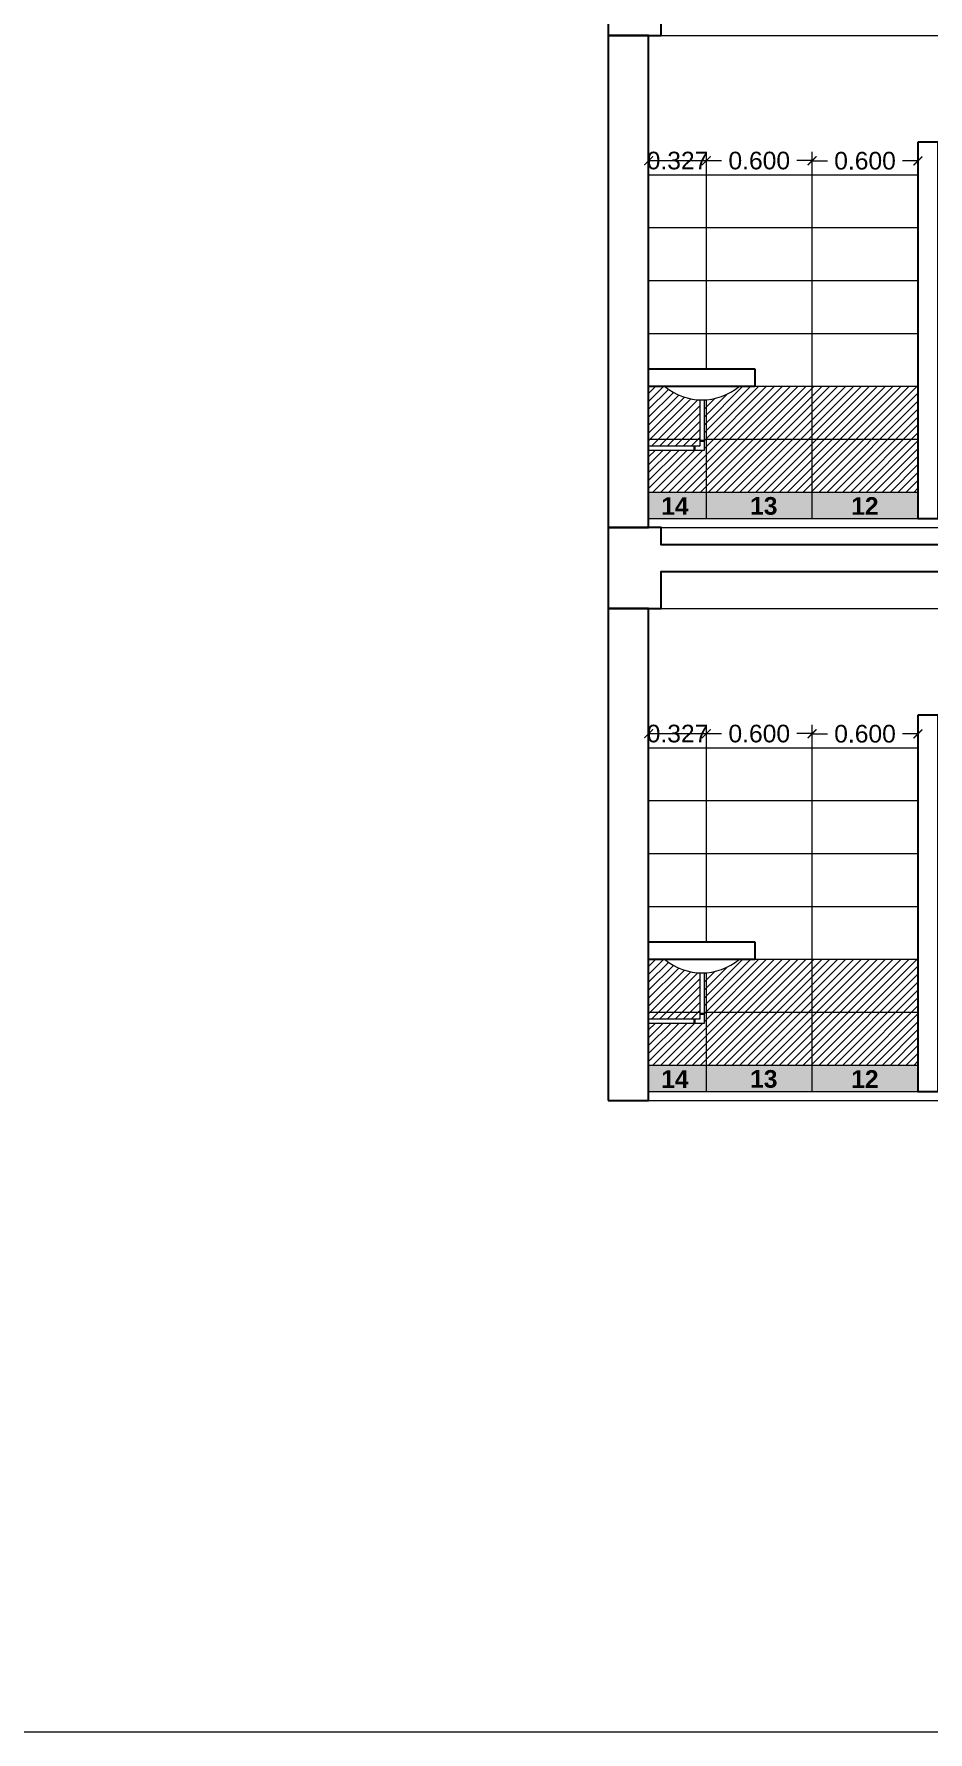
# Model space of a CAD drawing. Header units: millimetres. Extents: x 2733 to 5909, y 1038 to 2089.
# Drawn here: x 2787.94 to 2793.02, y 1038.23 to 1047.86 of the extents above; entities that cross this region are included whole.
import ezdxf

# ---------------------------------------------------------------- set-up
doc = ezdxf.new("R2010")
doc.units = ezdxf.units.MM
doc.header["$PDMODE"] = 35
doc.layers.get('0').update_dxf_attribs({"lineweight": 20})
doc.layers.get('Defpoints').update_dxf_attribs({"lineweight": 15})
for name, color, linetype, lineweight in [('beam', 43, 'Continuous', 20), ('DIM', 6, 'Continuous', 18), ('FLOOR FINISH', 10, 'Continuous', 15), ('FUR', 32, 'Continuous', 15), ('Hatch', 43, 'Continuous', 13), ('rcc', 5, 'Continuous', 30), ('slab', 150, 'Continuous', 30), ('TILE HATCH-2', 123, 'Continuous', 9), ('Tiles', 91, 'Continuous', 9), ('Tiles-Text', 230, 'Continuous', 18), ('Wall', 7, 'Continuous', 30)]:
    doc.layers.add(name, color=color, linetype=linetype, lineweight=lineweight)
doc.styles.add('dim-stylus bt', font='arial.ttf')
doc.styles.add('Tabrej', font='arial.ttf')
doc.dimstyles.new('DIMEN', dxfattribs={"dimtxt": 0.3, "dimasz": 0.25, "dimexe": 0.18, "dimexo": 0.0625, "dimgap": 0.09, "dimtad": 0, "dimdec": 3, "dimzin": 0, "dimdsep": 46, "dimtxsty": 'Tabrej', "dimcen": 0, "dimclrd": 256, "dimclre": 256, "dimclrt": 7, "dimadec": 0, "dimazin": 0, "dimtfac": 1, "dimtdec": 3, "dimtofl": 0, "dimtmove": 0, "dimatfit": 1, "dimfxl": 0, "dimtolj": 1, "dimtzin": 0, "dimlwd": -1, "dimlwe": -1, "dimarcsym": 0})

# ---------------------------------------------------------------- blocks, each defined once
blk = doc.blocks.new('_ArchTick')
at = {"color": 0, "const_width": 0.15}
blk.add_lwpolyline([(-0.5, -0.5), (0.5, 0.5)], dxfattribs=at)
blk = doc.blocks.new('*D790')
at = {"layer": 'Defpoints', "color": 0, "lineweight": 15, "transparency": 16777216}
for p in [(2792.9594, 1047.1414), (2792.3594, 1047.0675), (2792.9594, 1047.0625)]:
    blk.add_point(p, dxfattribs=at)
at = {"layer": 'DIM', "transparency": 16777216}
for p, q in [((2792.3594, 1047.069), (2792.3594, 1047.1914)), ((2792.3594, 1047.1414), (2792.4458, 1047.1414)), ((2792.9594, 1047.1414), (2792.8729, 1047.1414)), ((2792.9594, 1047.064), (2792.9594, 1047.1914))]:
    blk.add_line(p, q, dxfattribs=at)
at = {"layer": 'DIM', "transparency": 16777216, "xscale": 0.05, "yscale": 0.05, "zscale": 0.05, "rotation": 180}
blk.add_blockref('_ArchTick', (2792.3594, 1047.1414), dxfattribs=at)
at = {"layer": 'DIM', "transparency": 16777216, "xscale": 0.05, "yscale": 0.05, "zscale": 0.05}
blk.add_blockref('_ArchTick', (2792.9594, 1047.1414), dxfattribs=at)
at = {"layer": 'DIM', "color": 7, "transparency": 16777216, "insert": (2792.6594, 1047.1414), "char_height": 0.1, "attachment_point": 5, "style": 'Tabrej'}
blk.add_mtext('\\A1;0.600', dxfattribs=at)
blk = doc.blocks.new('*D794')
at = {"layer": 'Defpoints', "color": 0, "lineweight": 15, "transparency": 16777216}
for p in [(2791.7594, 1047.1424), (2791.432, 1047.0685), (2791.7594, 1047.0635)]:
    blk.add_point(p, dxfattribs=at)
at = {"layer": 'DIM', "transparency": 16777216}
for p, q in [((2791.432, 1047.07), (2791.432, 1047.1924)), ((2791.432, 1047.1424), (2791.7594, 1047.1424)), ((2791.7594, 1047.065), (2791.7594, 1047.1924))]:
    blk.add_line(p, q, dxfattribs=at)
at = {"layer": 'DIM', "transparency": 16777216, "xscale": 0.05, "yscale": 0.05, "zscale": 0.05, "rotation": 180}
blk.add_blockref('_ArchTick', (2791.432, 1047.1424), dxfattribs=at)
at = {"layer": 'DIM', "transparency": 16777216, "xscale": 0.05, "yscale": 0.05, "zscale": 0.05}
blk.add_blockref('_ArchTick', (2791.7594, 1047.1424), dxfattribs=at)
at = {"layer": 'DIM', "color": 7, "transparency": 16777216, "insert": (2791.5957, 1047.1424), "char_height": 0.1, "attachment_point": 5, "style": 'Tabrej'}
blk.add_mtext('\\A1;0.327', dxfattribs=at)
blk = doc.blocks.new('*D795')
at = {"layer": 'Defpoints', "color": 0, "lineweight": 15, "transparency": 16777216}
for p in [(2792.3594, 1047.1424), (2791.7594, 1047.0685), (2792.3594, 1047.0635)]:
    blk.add_point(p, dxfattribs=at)
at = {"layer": 'DIM', "transparency": 16777216}
for p, q in [((2791.7594, 1047.07), (2791.7594, 1047.1924)), ((2791.7594, 1047.1424), (2791.8458, 1047.1424)), ((2792.3594, 1047.1424), (2792.2729, 1047.1424)), ((2792.3594, 1047.065), (2792.3594, 1047.1924))]:
    blk.add_line(p, q, dxfattribs=at)
at = {"layer": 'DIM', "transparency": 16777216, "xscale": 0.05, "yscale": 0.05, "zscale": 0.05, "rotation": 180}
blk.add_blockref('_ArchTick', (2791.7594, 1047.1424), dxfattribs=at)
at = {"layer": 'DIM', "transparency": 16777216, "xscale": 0.05, "yscale": 0.05, "zscale": 0.05}
blk.add_blockref('_ArchTick', (2792.3594, 1047.1424), dxfattribs=at)
at = {"layer": 'DIM', "color": 7, "transparency": 16777216, "insert": (2792.0594, 1047.1424), "char_height": 0.1, "attachment_point": 5, "style": 'Tabrej'}
blk.add_mtext('\\A1;0.600', dxfattribs=at)
blk = doc.blocks.new('*D799')
at = {"layer": 'Defpoints', "color": 0, "lineweight": 15, "transparency": 16777216}
for p in [(2792.9594, 1043.8914), (2792.3594, 1043.8175), (2792.9594, 1043.8125)]:
    blk.add_point(p, dxfattribs=at)
at = {"layer": 'DIM', "transparency": 16777216}
for p, q in [((2792.3594, 1043.819), (2792.3594, 1043.9414)), ((2792.9594, 1043.814), (2792.9594, 1043.9414)), ((2792.3594, 1043.8914), (2792.4458, 1043.8914)), ((2792.9594, 1043.8914), (2792.8729, 1043.8914))]:
    blk.add_line(p, q, dxfattribs=at)
at = {"layer": 'DIM', "transparency": 16777216, "xscale": 0.05, "yscale": 0.05, "zscale": 0.05, "rotation": 180}
blk.add_blockref('_ArchTick', (2792.3594, 1043.8914), dxfattribs=at)
at = {"layer": 'DIM', "transparency": 16777216, "xscale": 0.05, "yscale": 0.05, "zscale": 0.05}
blk.add_blockref('_ArchTick', (2792.9594, 1043.8914), dxfattribs=at)
at = {"layer": 'DIM', "color": 7, "transparency": 16777216, "insert": (2792.6594, 1043.8914), "char_height": 0.1, "attachment_point": 5, "style": 'Tabrej'}
blk.add_mtext('\\A1;0.600', dxfattribs=at)
blk = doc.blocks.new('*D803')
at = {"layer": 'Defpoints', "color": 0, "lineweight": 15, "transparency": 16777216}
for p in [(2791.7594, 1043.8924), (2791.432, 1043.8185), (2791.7594, 1043.8135)]:
    blk.add_point(p, dxfattribs=at)
at = {"layer": 'DIM', "transparency": 16777216}
for p, q in [((2791.432, 1043.82), (2791.432, 1043.9424)), ((2791.7594, 1043.815), (2791.7594, 1043.9424)), ((2791.432, 1043.8924), (2791.7594, 1043.8924))]:
    blk.add_line(p, q, dxfattribs=at)
at = {"layer": 'DIM', "transparency": 16777216, "xscale": 0.05, "yscale": 0.05, "zscale": 0.05, "rotation": 180}
blk.add_blockref('_ArchTick', (2791.432, 1043.8924), dxfattribs=at)
at = {"layer": 'DIM', "transparency": 16777216, "xscale": 0.05, "yscale": 0.05, "zscale": 0.05}
blk.add_blockref('_ArchTick', (2791.7594, 1043.8924), dxfattribs=at)
at = {"layer": 'DIM', "color": 7, "transparency": 16777216, "insert": (2791.5957, 1043.8924), "char_height": 0.1, "attachment_point": 5, "style": 'Tabrej'}
blk.add_mtext('\\A1;0.327', dxfattribs=at)
blk = doc.blocks.new('*D804')
at = {"layer": 'Defpoints', "color": 0, "lineweight": 15, "transparency": 16777216}
for p in [(2792.3594, 1043.8924), (2791.7594, 1043.8185), (2792.3594, 1043.8135)]:
    blk.add_point(p, dxfattribs=at)
at = {"layer": 'DIM', "transparency": 16777216}
for p, q in [((2791.7594, 1043.82), (2791.7594, 1043.9424)), ((2792.3594, 1043.815), (2792.3594, 1043.9424)), ((2791.7594, 1043.8924), (2791.8458, 1043.8924)), ((2792.3594, 1043.8924), (2792.2729, 1043.8924))]:
    blk.add_line(p, q, dxfattribs=at)
at = {"layer": 'DIM', "transparency": 16777216, "xscale": 0.05, "yscale": 0.05, "zscale": 0.05, "rotation": 180}
blk.add_blockref('_ArchTick', (2791.7594, 1043.8924), dxfattribs=at)
at = {"layer": 'DIM', "transparency": 16777216, "xscale": 0.05, "yscale": 0.05, "zscale": 0.05}
blk.add_blockref('_ArchTick', (2792.3594, 1043.8924), dxfattribs=at)
at = {"layer": 'DIM', "color": 7, "transparency": 16777216, "insert": (2792.0594, 1043.8924), "char_height": 0.1, "attachment_point": 5, "style": 'Tabrej'}
blk.add_mtext('\\A1;0.600', dxfattribs=at)

msp = doc.modelspace()

# ---------------------------------------------------------------- hatches: boundary and pattern name
at = {"layer": 'Hatch', "lineweight": 15}
h = msp.add_hatch(dxfattribs=at)
h.set_pattern_fill('ANSI36', color=256, scale=0.01, angle=45, style=0)
h.set_pattern_definition([(90, (0, 3.25), (-0.03175, 0.0555625), [0.079375, -0.015875, 0, -0.015875])])
h.paths.add_polyline_path([(2795.827, 1045.2625), (2795.709, 1045.2625), (2795.709, 1045.1125), (2795.827, 1045.1125)])
h.paths.add_polyline_path([(2796.427, 1045.2625), (2795.827, 1045.2625), (2795.827, 1045.1125), (2796.427, 1045.1125)])
h.paths.add_polyline_path([(2797.027, 1045.2625), (2796.427, 1045.2625), (2796.427, 1045.1125), (2797.027, 1045.1125)])
h.paths.add_polyline_path([(2797.627, 1045.2625), (2797.027, 1045.2625), (2797.027, 1045.1125), (2797.627, 1045.1125)])
h.paths.add_polyline_path([(2798.227, 1045.2625), (2797.627, 1045.2625), (2797.627, 1045.1125), (2798.227, 1045.1125)])
h.paths.add_polyline_path([(2798.827, 1045.2625), (2798.227, 1045.2625), (2798.227, 1045.1125), (2798.827, 1045.1125)])
h.paths.add_polyline_path([(2799.427, 1045.2625), (2798.827, 1045.2625), (2798.827, 1045.1125), (2799.427, 1045.1125)])
h.paths.add_polyline_path([(2792.3594, 1045.2625), (2791.7594, 1045.2625), (2791.7594, 1045.1125), (2792.3594, 1045.1125)])
h.paths.add_polyline_path([(2791.7594, 1045.2625), (2791.4319, 1045.2625), (2791.4319, 1045.1125), (2791.7594, 1045.1125)])
h.paths.add_polyline_path([(2792.9594, 1045.2625), (2792.3594, 1045.2625), (2792.3594, 1045.1125), (2792.9594, 1045.1125)])
h.paths.add_polyline_path([(2793.879, 1045.2625), (2793.427, 1045.2625), (2793.427, 1045.1125), (2793.879, 1045.1125)])
h.paths.add_polyline_path([(2793.427, 1045.2625), (2793.0744, 1045.2625), (2793.0744, 1045.1125), (2793.427, 1045.1125)])
h.paths.add_polyline_path([(2796.0581, 1045.0818), (2796.1858, 1045.0818), (2796.1858, 1045.2878), (2796.0581, 1045.2878)], flags=9)
h.paths.add_polyline_path([(2796.6764, 1045.082), (2796.8041, 1045.082), (2796.8041, 1045.288), (2796.6764, 1045.288)], flags=9)
h.paths.add_polyline_path([(2797.2777, 1045.0809), (2797.4054, 1045.0809), (2797.4054, 1045.287), (2797.2777, 1045.287)], flags=9)
h.paths.add_polyline_path([(2797.8745, 1045.0818), (2798.0022, 1045.0818), (2798.0022, 1045.2878), (2797.8745, 1045.2878)], flags=9)
h.paths.add_polyline_path([(2798.4759, 1045.0809), (2798.6036, 1045.0809), (2798.6036, 1045.287), (2798.4759, 1045.287)], flags=9)
h.paths.add_polyline_path([(2799.0381, 1045.0808), (2799.1658, 1045.0808), (2799.1658, 1045.2869), (2799.0381, 1045.2869)], flags=9)
h.paths.add_polyline_path([(2791.9799, 1045.0796), (2792.1853, 1045.0796), (2792.1853, 1045.2857), (2791.9799, 1045.2857)], flags=9)
h.paths.add_polyline_path([(2791.4744, 1045.0788), (2791.6798, 1045.0788), (2791.6798, 1045.2848), (2791.4744, 1045.2848)], flags=9)
h.paths.add_polyline_path([(2792.5539, 1045.0788), (2792.7593, 1045.0788), (2792.7593, 1045.2848), (2792.5539, 1045.2848)], flags=9)
h.paths.add_polyline_path([(2793.633, 1045.0796), (2793.8384, 1045.0796), (2793.8384, 1045.2857), (2793.633, 1045.2857)], flags=9)
h.paths.add_polyline_path([(2793.1368, 1045.0788), (2793.3422, 1045.0788), (2793.3422, 1045.2848), (2793.1368, 1045.2848)], flags=9)
h = msp.add_hatch(dxfattribs=at)
h.set_pattern_fill('ANSI36', color=256, scale=0.01, angle=45, style=0)
h.paths.add_polyline_path([(2795.827, 1042.0125), (2795.709, 1042.0125), (2795.709, 1041.8625), (2795.827, 1041.8625)])
h.paths.add_polyline_path([(2796.427, 1042.0125), (2795.827, 1042.0125), (2795.827, 1041.8625), (2796.427, 1041.8625)])
h.paths.add_polyline_path([(2797.027, 1042.0125), (2796.427, 1042.0125), (2796.427, 1041.8625), (2797.027, 1041.8625)])
h.paths.add_polyline_path([(2797.627, 1042.0125), (2797.027, 1042.0125), (2797.027, 1041.8625), (2797.627, 1041.8625)])
h.paths.add_polyline_path([(2798.227, 1042.0125), (2797.627, 1042.0125), (2797.627, 1041.8625), (2798.227, 1041.8625)])
h.paths.add_polyline_path([(2798.827, 1042.0125), (2798.227, 1042.0125), (2798.227, 1041.8625), (2798.827, 1041.8625)])
h.paths.add_polyline_path([(2799.427, 1042.0125), (2798.827, 1042.0125), (2798.827, 1041.8625), (2799.427, 1041.8625)])
h.paths.add_polyline_path([(2792.3594, 1042.0125), (2791.7594, 1042.0125), (2791.7594, 1041.8625), (2792.3594, 1041.8625)])
h.paths.add_polyline_path([(2791.7594, 1042.0125), (2791.4319, 1042.0125), (2791.4319, 1041.8625), (2791.7594, 1041.8625)])
h.paths.add_polyline_path([(2792.9594, 1042.0125), (2792.3594, 1042.0125), (2792.3594, 1041.8625), (2792.9594, 1041.8625)])
h.paths.add_polyline_path([(2793.879, 1042.0125), (2793.427, 1042.0125), (2793.427, 1041.8625), (2793.879, 1041.8625)])
h.paths.add_polyline_path([(2793.427, 1042.0125), (2793.0744, 1042.0125), (2793.0744, 1041.8625), (2793.427, 1041.8625)])
h.paths.add_polyline_path([(2796.0581, 1041.8318), (2796.1858, 1041.8318), (2796.1858, 1042.0378), (2796.0581, 1042.0378)], flags=9)
h.paths.add_polyline_path([(2796.6764, 1041.832), (2796.8041, 1041.832), (2796.8041, 1042.038), (2796.6764, 1042.038)], flags=9)
h.paths.add_polyline_path([(2797.2777, 1041.8309), (2797.4054, 1041.8309), (2797.4054, 1042.037), (2797.2777, 1042.037)], flags=9)
h.paths.add_polyline_path([(2797.8745, 1041.8318), (2798.0022, 1041.8318), (2798.0022, 1042.0378), (2797.8745, 1042.0378)], flags=9)
h.paths.add_polyline_path([(2798.4759, 1041.8309), (2798.6036, 1041.8309), (2798.6036, 1042.037), (2798.4759, 1042.037)], flags=9)
h.paths.add_polyline_path([(2799.0381, 1041.8308), (2799.1658, 1041.8308), (2799.1658, 1042.0369), (2799.0381, 1042.0369)], flags=9)
h.paths.add_polyline_path([(2791.9799, 1041.8296), (2792.1853, 1041.8296), (2792.1853, 1042.0357), (2791.9799, 1042.0357)], flags=9)
h.paths.add_polyline_path([(2791.4744, 1041.8288), (2791.6798, 1041.8288), (2791.6798, 1042.0348), (2791.4744, 1042.0348)], flags=9)
h.paths.add_polyline_path([(2792.5539, 1041.8288), (2792.7593, 1041.8288), (2792.7593, 1042.0348), (2792.5539, 1042.0348)], flags=9)
h.paths.add_polyline_path([(2793.633, 1041.8296), (2793.8384, 1041.8296), (2793.8384, 1042.0357), (2793.633, 1042.0357)], flags=9)
h.paths.add_polyline_path([(2793.1368, 1041.8288), (2793.3422, 1041.8288), (2793.3422, 1042.0348), (2793.1368, 1042.0348)], flags=9)
at = {"layer": 'TILE HATCH-2'}
h = msp.add_hatch(dxfattribs=at)
h.set_pattern_fill('ANSI31', color=256, scale=0.01, style=0)
h.set_pattern_definition([(45, (0, 3.25), (-0.0224506403, 0.0224506403), [])])
h.paths.add_polyline_path([(2791.7219, 1045.5625), (2791.4319, 1045.5625), (2791.4319, 1045.5238), (2791.7219, 1045.5238)], flags=17)
h.paths.add_polyline_path([(2791.7219, 1045.7857, -0.166189), (2791.5222, 1045.8625), (2791.4319, 1045.8625), (2791.4319, 1045.5625), (2791.7219, 1045.5625)])
h.paths.add_polyline_path([(2791.7594, 1045.5625), (2791.7469, 1045.5625), (2791.7469, 1045.4988), (2791.4319, 1045.4988), (2791.4319, 1045.2625), (2791.7594, 1045.2625)])
h.paths.add_polyline_path([(2792.3594, 1045.5625), (2791.7594, 1045.5625), (2791.7594, 1045.2625), (2792.3594, 1045.2625)])
h.paths.add_polyline_path([(2792.3594, 1045.8625), (2791.9467, 1045.8625, -0.156527), (2791.7594, 1045.7864), (2791.7594, 1045.5625), (2792.3594, 1045.5625)])
h.paths.add_polyline_path([(2791.7594, 1045.7864, -0.009417), (2791.7469, 1045.7857), (2791.7469, 1045.5625), (2791.7594, 1045.5625)])
h.paths.add_polyline_path([(2792.9594, 1045.5625), (2792.3594, 1045.5625), (2792.3594, 1045.2625), (2792.9594, 1045.2625)])
h.paths.add_polyline_path([(2792.9594, 1045.8625), (2792.3594, 1045.8625), (2792.3594, 1045.5625), (2792.9594, 1045.5625)])
h.paths.add_polyline_path([(2793.879, 1045.8625), (2793.427, 1045.8625), (2793.427, 1045.5625), (2793.879, 1045.5625)])
h.paths.add_polyline_path([(2793.427, 1045.8625), (2793.0744, 1045.8625), (2793.0744, 1045.5625), (2793.427, 1045.5625)])
h.paths.add_polyline_path([(2793.427, 1045.5625), (2793.0744, 1045.5625), (2793.0744, 1045.2625), (2793.427, 1045.2625)])
h.paths.add_polyline_path([(2793.879, 1045.5625), (2793.427, 1045.5625), (2793.427, 1045.2625), (2793.879, 1045.2625)])
h.paths.add_polyline_path([(2796.427, 1045.5625), (2795.827, 1045.5625), (2795.827, 1045.2625), (2796.427, 1045.2625)])
h.paths.add_polyline_path([(2795.827, 1045.5625), (2795.709, 1045.5625), (2795.709, 1045.2625), (2795.827, 1045.2625)])
h.paths.add_polyline_path([(2795.827, 1045.8625), (2795.709, 1045.8625), (2795.709, 1045.5625), (2795.827, 1045.5625)])
h.paths.add_polyline_path([(2796.427, 1045.8625), (2795.827, 1045.8625), (2795.827, 1045.5625), (2796.427, 1045.5625)])
h.paths.add_polyline_path([(2797.027, 1045.8625), (2796.427, 1045.8625), (2796.427, 1045.5625), (2797.027, 1045.5625)])
h.paths.add_polyline_path([(2797.027, 1045.5625), (2796.427, 1045.5625), (2796.427, 1045.2625), (2797.027, 1045.2625)])
h.paths.add_polyline_path([(2797.627, 1045.5625), (2797.027, 1045.5625), (2797.027, 1045.2625), (2797.627, 1045.2625)])
h.paths.add_polyline_path([(2797.627, 1045.8625), (2797.027, 1045.8625), (2797.027, 1045.5625), (2797.627, 1045.5625)])
h.paths.add_polyline_path([(2798.227, 1045.8625), (2797.627, 1045.8625), (2797.627, 1045.5625), (2798.227, 1045.5625)])
h.paths.add_polyline_path([(2798.227, 1045.5625), (2797.627, 1045.5625), (2797.627, 1045.2625), (2798.227, 1045.2625)])
h.paths.add_polyline_path([(2798.827, 1045.5625), (2798.227, 1045.5625), (2798.227, 1045.2625), (2798.827, 1045.2625)])
h.paths.add_polyline_path([(2798.827, 1045.8625), (2798.227, 1045.8625), (2798.227, 1045.5625), (2798.827, 1045.5625)])
h.paths.add_polyline_path([(2799.427, 1045.8625), (2798.827, 1045.8625), (2798.827, 1045.5625), (2799.427, 1045.5625)])
h.paths.add_polyline_path([(2799.427, 1045.5625), (2798.827, 1045.5625), (2798.827, 1045.2625), (2799.427, 1045.2625)])
h.paths.add_polyline_path([(2799.0327, 1045.5782), (2799.1604, 1045.5782), (2799.1604, 1045.7843), (2799.0327, 1045.7843)], flags=24)
h.paths.add_polyline_path([(2799.0341, 1045.2847), (2799.1618, 1045.2847), (2799.1618, 1045.4908), (2799.0341, 1045.4908)], flags=24)
h = msp.add_hatch(dxfattribs=at)
h.set_pattern_fill('ANSI31', color=256, scale=0.01, style=0)
h.paths.add_polyline_path([(2791.7219, 1042.3125), (2791.4319, 1042.3125), (2791.4319, 1042.2738), (2791.7219, 1042.2738)], flags=17)
h.paths.add_polyline_path([(2791.7219, 1042.5357, -0.166189), (2791.5222, 1042.6125), (2791.4319, 1042.6125), (2791.4319, 1042.3125), (2791.7219, 1042.3125)])
h.paths.add_polyline_path([(2791.7594, 1042.3125), (2791.7469, 1042.3125), (2791.7469, 1042.2488), (2791.4319, 1042.2488), (2791.4319, 1042.0125), (2791.7594, 1042.0125)])
h.paths.add_polyline_path([(2792.3594, 1042.3125), (2791.7594, 1042.3125), (2791.7594, 1042.0125), (2792.3594, 1042.0125)])
h.paths.add_polyline_path([(2792.3594, 1042.6125), (2791.9467, 1042.6125, -0.156527), (2791.7594, 1042.5364), (2791.7594, 1042.3125), (2792.3594, 1042.3125)])
h.paths.add_polyline_path([(2791.7594, 1042.5364, -0.009417), (2791.7469, 1042.5357), (2791.7469, 1042.3125), (2791.7594, 1042.3125)])
h.paths.add_polyline_path([(2792.9594, 1042.3125), (2792.3594, 1042.3125), (2792.3594, 1042.0125), (2792.9594, 1042.0125)])
h.paths.add_polyline_path([(2792.9594, 1042.6125), (2792.3594, 1042.6125), (2792.3594, 1042.3125), (2792.9594, 1042.3125)])
h.paths.add_polyline_path([(2793.879, 1042.6125), (2793.427, 1042.6125), (2793.427, 1042.3125), (2793.879, 1042.3125)])
h.paths.add_polyline_path([(2793.427, 1042.6125), (2793.0744, 1042.6125), (2793.0744, 1042.3125), (2793.427, 1042.3125)])
h.paths.add_polyline_path([(2793.427, 1042.3125), (2793.0744, 1042.3125), (2793.0744, 1042.0125), (2793.427, 1042.0125)])
h.paths.add_polyline_path([(2793.879, 1042.3125), (2793.427, 1042.3125), (2793.427, 1042.0125), (2793.879, 1042.0125)])
h.paths.add_polyline_path([(2796.427, 1042.3125), (2795.827, 1042.3125), (2795.827, 1042.0125), (2796.427, 1042.0125)])
h.paths.add_polyline_path([(2795.827, 1042.3125), (2795.709, 1042.3125), (2795.709, 1042.0125), (2795.827, 1042.0125)])
h.paths.add_polyline_path([(2795.827, 1042.6125), (2795.709, 1042.6125), (2795.709, 1042.3125), (2795.827, 1042.3125)])
h.paths.add_polyline_path([(2796.427, 1042.6125), (2795.827, 1042.6125), (2795.827, 1042.3125), (2796.427, 1042.3125)])
h.paths.add_polyline_path([(2797.027, 1042.6125), (2796.427, 1042.6125), (2796.427, 1042.3125), (2797.027, 1042.3125)])
h.paths.add_polyline_path([(2797.027, 1042.3125), (2796.427, 1042.3125), (2796.427, 1042.0125), (2797.027, 1042.0125)])
h.paths.add_polyline_path([(2797.627, 1042.3125), (2797.027, 1042.3125), (2797.027, 1042.0125), (2797.627, 1042.0125)])
h.paths.add_polyline_path([(2797.627, 1042.6125), (2797.027, 1042.6125), (2797.027, 1042.3125), (2797.627, 1042.3125)])
h.paths.add_polyline_path([(2798.227, 1042.6125), (2797.627, 1042.6125), (2797.627, 1042.3125), (2798.227, 1042.3125)])
h.paths.add_polyline_path([(2798.227, 1042.3125), (2797.627, 1042.3125), (2797.627, 1042.0125), (2798.227, 1042.0125)])
h.paths.add_polyline_path([(2798.827, 1042.3125), (2798.227, 1042.3125), (2798.227, 1042.0125), (2798.827, 1042.0125)])
h.paths.add_polyline_path([(2798.827, 1042.6125), (2798.227, 1042.6125), (2798.227, 1042.3125), (2798.827, 1042.3125)])
h.paths.add_polyline_path([(2799.427, 1042.6125), (2798.827, 1042.6125), (2798.827, 1042.3125), (2799.427, 1042.3125)])
h.paths.add_polyline_path([(2799.427, 1042.3125), (2798.827, 1042.3125), (2798.827, 1042.0125), (2799.427, 1042.0125)])
h.paths.add_polyline_path([(2799.0327, 1042.3282), (2799.1604, 1042.3282), (2799.1604, 1042.5343), (2799.0327, 1042.5343)], flags=24)
h.paths.add_polyline_path([(2799.0341, 1042.0347), (2799.1618, 1042.0347), (2799.1618, 1042.2408), (2799.0341, 1042.2408)], flags=24)

# ---------------------------------------------------------------- linework, layer by layer
at = {"lineweight": 15}
msp.add_lwpolyline([(2732.6018, 1070.8574), (2826.5916, 1070.8574), (2826.5916, 1038.2298), (2732.6018, 1038.2298)], close=True, dxfattribs=at)
at = {"layer": 'beam', "lineweight": 15}
for p, q in [((2791.502, 1047.8525), (2799.357, 1047.8525)), ((2791.502, 1044.6025), (2799.357, 1044.6025))]:
    msp.add_line(p, q, dxfattribs=at)
at = {"layer": 'FLOOR FINISH', "lineweight": 15}
for p, q in [((2791.432, 1045.1125), (2799.427, 1045.1125)), ((2791.497, 1045.0625), (2799.357, 1045.0625)), ((2791.4319, 1041.8125), (2799.427, 1041.8125)), ((2791.432, 1041.8625), (2799.427, 1041.8625))]:
    msp.add_line(p, q, dxfattribs=at)
at = {"layer": 'FUR'}
for p, q in [((2791.7219, 1045.7854), (2791.7219, 1045.5238)), ((2791.7469, 1045.7854), (2791.7469, 1045.4988)), ((2791.7219, 1045.5238), (2791.4319, 1045.5238)), ((2791.7469, 1045.4988), (2791.4319, 1045.4988)), ((2791.6883, 1045.5238), (2791.6883, 1045.4988)), ((2791.6939, 1045.5238), (2791.6939, 1045.4988)), ((2791.7219, 1045.5574), (2791.7469, 1045.5574)), ((2791.7219, 1045.5518), (2791.7469, 1045.5518)), ((2791.7219, 1042.5354), (2791.7219, 1042.2738)), ((2791.7469, 1042.5354), (2791.7469, 1042.2488)), ((2791.7219, 1042.3074), (2791.7469, 1042.3074)), ((2791.7219, 1042.3018), (2791.7469, 1042.3018)), ((2791.7219, 1042.2738), (2791.4319, 1042.2738)), ((2791.7469, 1042.2488), (2791.4319, 1042.2488)), ((2791.6883, 1042.2738), (2791.6883, 1042.2488)), ((2791.6939, 1042.2738), (2791.6939, 1042.2488))]:
    msp.add_line(p, q, dxfattribs=at)
for centre in [(2791.7344, 1046.1163), (2791.7344, 1042.8663)]:
    msp.add_arc(centre, 0.3308, 230.09182, 309.90818, dxfattribs=at)
at = {"layer": 'rcc'}
for points in [[(2791.202, 1047.8525), (2791.502, 1047.8525), (2791.502, 1048.0625), (2799.357, 1048.0625), (2799.357, 1047.8525), (2800.147, 1047.8525), (2800.147, 1047.8925), (2800.187, 1047.8925), (2800.187, 1047.8525), (2800.257, 1047.8525), (2800.257, 1047.9275), (2799.657, 1047.9525), (2799.657, 1048.3125), (2799.357, 1048.3125), (2799.357, 1048.2125), (2791.502, 1048.2125), (2791.502, 1048.3125), (2791.202, 1048.3125)], [(2791.202, 1044.6025), (2791.502, 1044.6025), (2791.502, 1044.8125), (2799.357, 1044.8125), (2799.357, 1044.6025), (2800.147, 1044.6025), (2800.147, 1044.6425), (2800.187, 1044.6425), (2800.187, 1044.6025), (2800.257, 1044.6025), (2800.257, 1044.6775), (2799.657, 1044.7025), (2799.657, 1045.0625), (2799.357, 1045.0625), (2799.357, 1044.9625), (2791.502, 1044.9625), (2791.502, 1045.0625), (2791.202, 1045.0625)]]:
    msp.add_lwpolyline(points, close=True, dxfattribs=at)
at = {"layer": 'slab'}
for p, q in [((2791.4319, 1045.9625), (2792.0344, 1045.9625)), ((2792.0344, 1045.9625), (2792.0344, 1045.8625)), ((2791.4319, 1045.8625), (2792.0344, 1045.8625)), ((2791.4319, 1042.7125), (2792.0344, 1042.7125)), ((2792.0344, 1042.7125), (2792.0344, 1042.6125)), ((2791.4319, 1042.6125), (2792.0344, 1042.6125))]:
    msp.add_line(p, q, dxfattribs=at)
at = {"layer": 'Tiles', "lineweight": 15}
for p, q in [((2791.432, 1047.0625), (2792.9594, 1047.0625)), ((2791.7594, 1045.9625), (2791.7594, 1047.0625)), ((2792.3594, 1045.1125), (2792.3594, 1047.0625)), ((2791.432, 1046.7625), (2792.9594, 1046.7625)), ((2791.432, 1046.4625), (2792.9594, 1046.4625)), ((2791.432, 1046.1625), (2792.9594, 1046.1625)), ((2791.432, 1045.8625), (2791.5235, 1045.8625)), ((2791.7594, 1045.8625), (2791.7594, 1045.8635)), ((2791.7594, 1045.8625), (2792.9594, 1045.8625)), ((2791.7594, 1045.1125), (2791.7594, 1045.7873)), ((2791.432, 1045.5625), (2791.7221, 1045.5625)), ((2791.7471, 1045.5625), (2792.9594, 1045.5625)), ((2791.4319, 1045.2625), (2792.9594, 1045.2625)), ((2791.432, 1043.8125), (2792.9594, 1043.8125)), ((2791.7594, 1042.7125), (2791.7594, 1043.8125)), ((2792.3594, 1041.8625), (2792.3594, 1043.8125)), ((2791.432, 1043.5125), (2792.9594, 1043.5125)), ((2791.432, 1043.2125), (2792.9594, 1043.2125)), ((2791.432, 1042.9125), (2792.9594, 1042.9125)), ((2791.432, 1042.6125), (2791.5235, 1042.6125)), ((2791.7594, 1042.6125), (2791.7594, 1042.6135)), ((2791.7594, 1042.6125), (2792.9594, 1042.6125)), ((2791.7594, 1041.8625), (2791.7594, 1042.5373)), ((2791.432, 1042.3125), (2791.7221, 1042.3125)), ((2791.7471, 1042.3125), (2792.9594, 1042.3125)), ((2791.4319, 1042.0125), (2792.9594, 1042.0125))]:
    msp.add_line(p, q, dxfattribs=at)
at = {"layer": 'Wall'}
for points in [[(2791.202, 1045.0625), (2791.4319, 1045.0625), (2791.4319, 1047.8525), (2791.202, 1047.8525)], [(2792.9594, 1047.2475), (2792.9594, 1045.1125), (2793.0744, 1045.1125), (2793.0744, 1047.2475)], [(2791.202, 1041.8125), (2791.4319, 1041.8125), (2791.4319, 1044.6025), (2791.202, 1044.6025)], [(2792.9594, 1043.9975), (2792.9594, 1041.8625), (2793.0744, 1041.8625), (2793.0744, 1043.9975)]]:
    msp.add_lwpolyline(points, close=True, dxfattribs=at)

# ---------------------------------------------------------------- texts
at = {"layer": 'Tiles-Text', "char_height": 0.1, "width": 0.096954, "attachment_point": 5, "style": 'dim-stylus bt'}
for s, insert in [('{\\fArial|b1|i0|c0|p34;14}', (2791.581, 1045.1836)), ('{\\fArial|b1|i0|c0|p34;13}', (2792.0851, 1045.1836)), ('{\\fArial|b1|i0|c0|p34;12}', (2792.6586, 1045.1836)), ('{\\fArial|b1|i0|c0|p34;14}', (2791.581, 1041.9336)), ('{\\fArial|b1|i0|c0|p34;13}', (2792.0851, 1041.9336)), ('{\\fArial|b1|i0|c0|p34;12}', (2792.6586, 1041.9336))]:
    msp.add_mtext(s, dxfattribs=dict(at, insert=insert))

# ---------------------------------------------------------------- dimensions: what is measured, and where the dimension line sits
at = {"layer": 'DIM'}
for base, p1, p2, picture, middle in [((2791.7594, 1047.1424), (2791.432, 1047.0685), (2791.7594, 1047.0635), '*D794', (2791.5957, 1047.1424)), ((2791.7594, 1043.8924), (2791.432, 1043.8185), (2791.7594, 1043.8135), '*D803', (2791.5957, 1043.8924))]:
    dim = msp.add_linear_dim(base=base, p1=p1, p2=p2, dimstyle='DIMEN', override={"dimscale": 0.5, "dimtxt": 0.2, "dimasz": 0.1, "dimexe": 0.1, "dimexo": 0.003, "dimblk1": 'ArchTick', "dimblk2": 'ArchTick', "dimsah": 1}, dxfattribs=at)
    dim.commit()
    dim.dimension.update_dxf_attribs({"geometry": picture, "text_midpoint": middle, "dimtype": 160})
for base, p1, p2, picture, middle in [((2792.3594, 1047.1424), (2791.7594, 1047.0685), (2792.3594, 1047.0635), '*D795', (2792.0594, 1047.1424)), ((2792.9594, 1047.1414), (2792.3594, 1047.0675), (2792.9594, 1047.0625), '*D790', (2792.6594, 1047.1414)), ((2792.3594, 1043.8924), (2791.7594, 1043.8185), (2792.3594, 1043.8135), '*D804', (2792.0594, 1043.8924)), ((2792.9594, 1043.8914), (2792.3594, 1043.8175), (2792.9594, 1043.8125), '*D799', (2792.6594, 1043.8914))]:
    dim = msp.add_linear_dim(base=base, p1=p1, p2=p2, dimstyle='DIMEN', override={"dimscale": 0.5, "dimtxt": 0.2, "dimasz": 0.1, "dimexe": 0.1, "dimexo": 0.003, "dimblk1": 'ArchTick', "dimblk2": 'ArchTick', "dimsah": 1}, dxfattribs=at)
    dim.commit()
    dim.dimension.update_dxf_attribs({"geometry": picture, "text_midpoint": middle})

doc.saveas('drawing.dxf')
